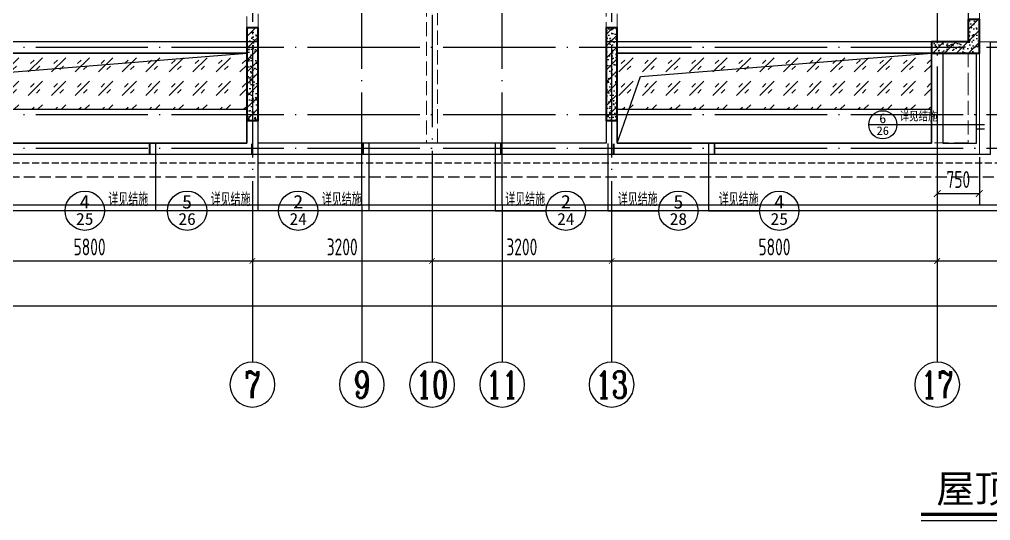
# Model space of a CAD drawing. Extents: x -1058961 to 23600, y -449123 to 2751847.
# Drawn here: x -327897 to -310597, y -400086 to -391165 of the extents above; entities that cross this region are included whole.
import ezdxf
from ezdxf.enums import TextEntityAlignment as Align

# ---------------------------------------------------------------- set-up
doc = ezdxf.new("R2010")
doc.units = 0
doc.header["$LTSCALE"] = 1000
for name, pattern in [('#P_--_20B1_001_t3$0$DASH', [0.35, 0.25, -0.1]), ('__DASH', [0.35, 0.25, -0.1]), ('DASH', [0.35, 0.25, -0.1]), ('DOTE', [2.42, 2, -0.2, 0.02, -0.2])]:
    doc.linetypes.add(name, pattern=pattern)
doc.layers.get('0').update_dxf_attribs({"linetype": 'CONTINUOUS'})
doc.layers.get('DEFPOINTS').update_dxf_attribs({"linetype": 'CONTINUOUS'})
for name, color, linetype in [('A-AXIS', 1, 'CONTINUOUS'), ('A-DOTE', 10, 'DOTE'), ('AXIS_NUM', 7, 'CONTINUOUS'), ('DIM_IDEN', 67, 'CONTINUOUS'), ('PUB_TEXT', 2, 'CONTINUOUS'), ('ROOF', 183, 'CONTINUOUS'), ('S-B板填充', 251, 'CONTINUOUS'), ('S-B板边线', 2, 'CONTINUOUS'), ('S-D洞口', 4, 'CONTINUOUS'), ('S-L主梁线', 4, 'DASH'), ('S-Q墙填充', 252, 'CONTINUOUS'), ('S-Q墙实线', 6, 'CONTINUOUS'), ('S-Q墙标注', 3, 'CONTINUOUS'), ('S-Y一般标注', 3, 'CONTINUOUS'), ('S-引出线', 40, 'CONTINUOUS'), ('S-文字', 7, 'CONTINUOUS'), ('看线', 251, 'CONTINUOUS')]:
    doc.layers.add(name, color=color, linetype=linetype)
doc.layers.add('平面-看线', color=45, linetype='CONTINUOUS', lineweight=15)
doc.styles.add('-宋体', font='', dxfattribs={"width": 0.7, "height": 300, "bigfont": '宋体.TTF'})
doc.styles.add('_TCH_AXIS', font='COMPLEX', dxfattribs={"bigfont": 'GBCBIG'})
doc.styles.add('_TCH_LABEL', font='simhei.ttf')
doc.styles.add('TSSD_Axis', font='complex.shx', dxfattribs={"width": 0.7, "bigfont": 'hztxt.shx'})
doc.styles.add('TSSD_DIMENSION', font='Tssdeng.shx', dxfattribs={"width": 0.7, "bigfont": 'tssdchn.shx'})
doc.styles.add('TSSD_REIN', font='tssdeng.shx', dxfattribs={"width": 0.7, "height": 300, "bigfont": 'tssdchn.shx'})
doc.styles.add('结构文字', font='zstxt.shx', dxfattribs={"width": 0.7, "bigfont": 'zshz.shx'})
doc.styles.get('-宋体').set_extended_font_data('SimSun')
doc.dimstyles.new('STRUCK', dxfattribs={"dimtxt": 400, "dimasz": 121, "dimexe": 200, "dimexo": 150, "dimgap": 115, "dimtad": 1, "dimdec": 0, "dimdsep": 46, "dimtxsty": '结构文字', "dimblk": 'ARCHTICK', "dimcen": 400, "dimclrd": 3, "dimclre": 3, "dimclrt": 7, "dimadec": 0, "dimazin": 0, "dimtfac": 1, "dimtdec": 0, "dimtix": 1, "dimtmove": 2, "dimatfit": 3, "dimldrblk": '_DIMX', "dimfxl": 0, "dimtolj": 1, "dimtzin": 0, "dimarcsym": 0})
doc.dimstyles.new('TSSD_100_100', dxfattribs={"dimtxt": 300, "dimasz": 100, "dimexe": 100, "dimexo": 250, "dimgap": 100, "dimtad": 1, "dimdec": 0, "dimzin": 0, "dimdsep": 46, "dimtxsty": 'TSSD_DIMENSION', "dimblk": 'ARCHTICK', "dimcen": 0, "dimdle": 100, "dimclrt": 7, "dimadec": 0, "dimazin": 0, "dimtfac": 1, "dimtdec": 0, "dimtix": 1, "dimtmove": 2, "dimatfit": 3, "dimldrblk": 'ARCHTICK', "dimfxl": 0, "dimtolj": 1, "dimtzin": 0, "dimarcsym": 0})
pattern_1 = [(50, (79242.38, 113232.59), (215.17805, -18.82564), [22.5, -247.5]), (355, (79242.38, 113232.6), (-41.6254, 225.6576), [18, -198]), (100.4514, (79260.31, 113231.02), (173.5528, 206.8319), [19.12206, -210.3426]), (46.1842, (79242.38, 113292.6), (320.1723, -49.6557), [33.75, -371.25]), (96.6356, (79269.06, 113288.45), (280.3988, 292.2354), [28.683, -315.5139]), (351.1842, (79242.38, 113292.6), (280.3986, 292.2356), [27, -297]), (21, (79272.38, 113277.59), (179.0721, -120.78567), [22.5, -247.5]), (326, (79272.38, 113277.6), (72.9946, 217.545), [18, -198]), (71.4514, (79287.3, 113267.52), (252.0668, 96.75915), [19.12206, -210.3426]), (37.5, (79242.38, 113232.59), (3.64796, 99.86816), [0, -195.6, 0, -201, 0, -198.75]), (7.5, (79242.38, 113232.59), (78.92086, 118.32351), [0, -114.6, 0, -191.1, 0, -75.75]), (327.5, (79175.48, 113232.59), (160.14673, -6.76646), [0, -75, 0, -234, 0, -310.5]), (317.5, (79145.48, 113232.59), (174.95585, 30.0315), [0, -97.5, 0, -155.4, 0, -220.5]), (45, (79242.38, 113232.59), (-106.066, 106.066), [])]

# ---------------------------------------------------------------- blocks, each defined once
blk = doc.blocks.new('_ArchTick')
at = {"color": 0, "linetype": 'ByBlock', "const_width": 0.15}
blk.add_lwpolyline([(-0.5, -0.5), (0.5, 0.5)], dxfattribs=at)
blk = doc.blocks.new('*D1099')
at = {"layer": 'DEFPOINTS', "color": 0}
for p in [(8100, 3600), (13900, 3600), (13900, 2600)]:
    blk.add_point(p, dxfattribs=at)
at = {"layer": 'S-Y一般标注', "color": 0, "lineweight": -2}
for p, q in [((8100, 3350), (8100, 2500)), ((13900, 3350), (13900, 2500)), ((8000, 2600), (14000, 2600))]:
    blk.add_line(p, q, dxfattribs=at)
at = {"layer": 'S-Y一般标注', "color": 0, "lineweight": -2, "xscale": 100, "yscale": 100, "zscale": 100, "rotation": 180}
blk.add_blockref('_ArchTick', (8100, 2600), dxfattribs=at)
at = {"layer": 'S-Y一般标注', "color": 0, "lineweight": -2, "xscale": 100, "yscale": 100, "zscale": 100}
blk.add_blockref('_ArchTick', (13900, 2600), dxfattribs=at)
at = {"layer": 'S-Y一般标注', "color": 7, "insert": (11000, 2850), "char_height": 300, "attachment_point": 5, "style": 'TSSD_DIMENSION'}
blk.add_mtext('\\A1;5800', dxfattribs=at)
blk = doc.blocks.new('ts_axno')
at = {"color": 0, "linetype": 'ByBlock', "lineweight": -2}
blk.add_circle((0, 0), 0.5, dxfattribs=at)
at = {"color": 0, "linetype": 'ByBlock', "lineweight": -2, "style": 'TSSD_Axis', "width": 0.7}
blk.add_attdef('A', text='', height=0.6, dxfattribs=at).set_placement((0, 0), align=Align.MIDDLE_CENTER)
blk = doc.blocks.new('*D1100')
at = {"layer": 'DEFPOINTS', "color": 0}
for p in [(17100, 3600), (20300, 3600), (20300, 2600)]:
    blk.add_point(p, dxfattribs=at)
at = {"layer": 'S-Y一般标注', "color": 0, "lineweight": -2}
for p, q in [((17100, 3350), (17100, 2500)), ((20300, 3350), (20300, 2500)), ((17000, 2600), (20400, 2600))]:
    blk.add_line(p, q, dxfattribs=at)
at = {"layer": 'S-Y一般标注', "color": 0, "lineweight": -2, "xscale": 100, "yscale": 100, "zscale": 100, "rotation": 180}
blk.add_blockref('_ArchTick', (17100, 2600), dxfattribs=at)
at = {"layer": 'S-Y一般标注', "color": 0, "lineweight": -2, "xscale": 100, "yscale": 100, "zscale": 100}
blk.add_blockref('_ArchTick', (20300, 2600), dxfattribs=at)
at = {"layer": 'S-Y一般标注', "color": 7, "insert": (18700, 2850), "char_height": 300, "attachment_point": 5, "style": 'TSSD_DIMENSION'}
blk.add_mtext('\\A1;3200', dxfattribs=at)
blk = doc.blocks.new('*D1101')
at = {"layer": 'DEFPOINTS', "color": 0}
for p in [(20300, 3600), (26100, 3600), (26100, 2600)]:
    blk.add_point(p, dxfattribs=at)
at = {"layer": 'S-Y一般标注', "color": 0, "lineweight": -2}
for p, q in [((20300, 3350), (20300, 2500)), ((26100, 3350), (26100, 2500)), ((20200, 2600), (26200, 2600))]:
    blk.add_line(p, q, dxfattribs=at)
at = {"layer": 'S-Y一般标注', "color": 0, "lineweight": -2, "xscale": 100, "yscale": 100, "zscale": 100, "rotation": 180}
blk.add_blockref('_ArchTick', (20300, 2600), dxfattribs=at)
at = {"layer": 'S-Y一般标注', "color": 0, "lineweight": -2, "xscale": 100, "yscale": 100, "zscale": 100}
blk.add_blockref('_ArchTick', (26100, 2600), dxfattribs=at)
at = {"layer": 'S-Y一般标注', "color": 7, "insert": (23200, 2850), "char_height": 300, "attachment_point": 5, "style": 'TSSD_DIMENSION'}
blk.add_mtext('\\A1;5800', dxfattribs=at)
blk = doc.blocks.new('*D1102')
at = {"layer": 'DEFPOINTS', "color": 0}
for p in [(26100, 3600), (29600, 3600), (29600, 2600)]:
    blk.add_point(p, dxfattribs=at)
at = {"layer": 'S-Y一般标注', "color": 0, "lineweight": -2}
for p, q in [((26100, 3350), (26100, 2500)), ((29600, 3350), (29600, 2500)), ((26000, 2600), (29700, 2600))]:
    blk.add_line(p, q, dxfattribs=at)
at = {"layer": 'S-Y一般标注', "color": 0, "lineweight": -2, "xscale": 100, "yscale": 100, "zscale": 100, "rotation": 180}
blk.add_blockref('_ArchTick', (26100, 2600), dxfattribs=at)
at = {"layer": 'S-Y一般标注', "color": 0, "lineweight": -2, "xscale": 100, "yscale": 100, "zscale": 100}
blk.add_blockref('_ArchTick', (29600, 2600), dxfattribs=at)
at = {"layer": 'S-Y一般标注', "color": 7, "insert": (27850, 2850), "char_height": 300, "attachment_point": 5, "style": 'TSSD_DIMENSION'}
blk.add_mtext('\\A1;3500', dxfattribs=at)
blk = doc.blocks.new('*D1107')
at = {"layer": 'DEFPOINTS', "color": 0}
for p in [(4600, 3600), (54600, 3600), (54600, 1800)]:
    blk.add_point(p, dxfattribs=at)
at = {"layer": 'S-Y一般标注', "color": 0, "lineweight": -2}
for p, q in [((4600, 3350), (4600, 1700)), ((54600, 3350), (54600, 1700)), ((4500, 1800), (54700, 1800))]:
    blk.add_line(p, q, dxfattribs=at)
at = {"layer": 'S-Y一般标注', "color": 0, "lineweight": -2, "xscale": 100, "yscale": 100, "zscale": 100, "rotation": 180}
blk.add_blockref('_ArchTick', (4600, 1800), dxfattribs=at)
at = {"layer": 'S-Y一般标注', "color": 0, "lineweight": -2, "xscale": 100, "yscale": 100, "zscale": 100}
blk.add_blockref('_ArchTick', (54600, 1800), dxfattribs=at)
at = {"layer": 'S-Y一般标注', "color": 7, "insert": (29600, 2050), "char_height": 300, "attachment_point": 5, "style": 'TSSD_DIMENSION'}
blk.add_mtext('\\A1;50000', dxfattribs=at)
blk = doc.blocks.new('*D1108')
at = {"layer": 'DEFPOINTS', "color": 0}
for p in [(13900, 3600), (17100, 3600), (17100, 2600)]:
    blk.add_point(p, dxfattribs=at)
at = {"layer": 'S-Y一般标注', "color": 0, "lineweight": -2}
for p, q in [((13900, 3350), (13900, 2500)), ((17100, 3350), (17100, 2500)), ((13800, 2600), (17200, 2600))]:
    blk.add_line(p, q, dxfattribs=at)
at = {"layer": 'S-Y一般标注', "color": 0, "lineweight": -2, "xscale": 100, "yscale": 100, "zscale": 100, "rotation": 180}
blk.add_blockref('_ArchTick', (13900, 2600), dxfattribs=at)
at = {"layer": 'S-Y一般标注', "color": 0, "lineweight": -2, "xscale": 100, "yscale": 100, "zscale": 100}
blk.add_blockref('_ArchTick', (17100, 2600), dxfattribs=at)
at = {"layer": 'S-Y一般标注', "color": 7, "insert": (15500, 2850), "char_height": 300, "attachment_point": 5, "style": 'TSSD_DIMENSION'}
blk.add_mtext('\\A1;3200', dxfattribs=at)
blk = doc.blocks.new('20210731.05472099')
at = {"layer": 'ROOF', "ltscale": 0.8}
for points in [[(8850, 12100), (8850, 13550), (13050, 13550), (13050, 12100), (12250, 12100), (12250, 9500), (14250, 9500), (14250, 10100), (18650, 10100), (18650, 7300), (20500, 7300), (20500, 3000), (14050, 3000), (14050, 1200), (7850, 1200), (7850, 3000), (2050, 3000), (2050, 7300), (3250, 7300), (3250, 10100), (4850, 10100), (4850, 7300), (9600, 7300)], [(1850, 8500), (0, 8500), (0, 4000), (0, 4000), (0, 0), (21900, 0), (21900, 1200), (23450, 1200)], [(3050, 8400), (100, 8400), (100, 100), (21800, 100), (21800, 1300), (23450, 1300)], [(1850, 1000), (20900, 1000), (20900, 3000), (21200, 3000)]]:
    blk.add_lwpolyline(points, dxfattribs=at)
at = {"layer": 'ROOF', "linetype": '__DASH', "ltscale": 0.8}
blk.add_lwpolyline([(3050, 7900), (600, 7900), (600, 600), (21300, 600), (21300, 1800), (23450, 1800)], dxfattribs=at)
at = {"layer": 'ROOF', "ltscale": 0.8}
for points in [[(7650, 1200), (2050, 1200), (2050, 2800), (7650, 2800)], [(14250, 1200), (14250, 2800), (19850, 2800), (19850, 1200)], [(20650, 2800), (20050, 2800), (20050, 1200), (20650, 1200)]]:
    blk.add_lwpolyline(points, close=True, dxfattribs=at)
at = {"layer": '平面-看线', "linetype": 'DASH', "ltscale": 0.8}
blk.add_lwpolyline([(20900, 3000), (20700, 3000), (20700, 7500), (18850, 7500), (18850, 10300), (15350, 10300), (15350, 12100), (13250, 12100), (13250, 13750), (8650, 13750), (8650, 12100), (6550, 12100), (6550, 10300), (3050, 10300), (3050, 8400)], dxfattribs=at)
at = {"layer": '看线', "color": 202, "linetype": '#P_--_20B1_001_t3$0$DASH', "ltscale": 0.5}
blk.add_lwpolyline([(1850, 3150), (850, 3150), (850, 850), (21050, 850), (21050, 2050), (23450, 2050)], dxfattribs=at)
blk = doc.blocks.new('20210807.15294921')
at = {"layer": 'S-Q墙填充'}
h = blk.add_hatch(dxfattribs=at)
h.set_pattern_fill('ARMORED', color=252, scale=30, style=0)
h.set_pattern_definition(pattern_1)
h.paths.add_polyline_path([(80366, 58840), (79716, 58840), (79716, 58640), (80566, 58640), (80566, 59240), (80366, 59240)])
h = blk.add_hatch(dxfattribs=at)
h.set_pattern_fill('ARMORED', color=252, scale=30, style=0)
h.set_pattern_definition(pattern_1)
edge = h.paths.add_edge_path()
edge.add_line((67516, 58740), (67516, 57440))
edge.add_line((67516, 57440), (67716, 57440))
edge.add_line((67716, 57440), (67716, 58740))
edge.add_line((67716, 58740), (67716, 59090))
edge.add_line((67716, 59090), (67516, 59090))
edge.add_line((67516, 59090), (67516, 58740))
h = blk.add_hatch(dxfattribs=at)
h.set_pattern_fill('ARMORED', color=252, scale=30, style=0)
h.set_pattern_definition(pattern_1)
edge = h.paths.add_edge_path()
edge.add_line((73916, 59090), (73916, 57440))
edge.add_line((73916, 57440), (74116, 57440))
edge.add_line((74116, 57440), (74116, 59090))
at = {"layer": 'S-L主梁线', "linetype": 'ByBlock', "lineweight": 18}
for p, q in [((80566, 59240), (80566, 62840)), ((80566, 58140), (80566, 58640)), ((80566, 56840), (80566, 58140)), ((61816, 56840), (67616, 56840)), ((67616, 56840), (70816, 56840)), ((70816, 56840), (74016, 56840)), ((74016, 56840), (80566, 56840))]:
    blk.add_line(p, q, dxfattribs=at)
at = {"layer": 'S-L主梁线', "linetype": '__DASH', "lineweight": 18}
for p, q in [((67516, 61740), (67516, 59090)), ((67716, 59090), (67716, 61640)), ((70716, 61640), (70716, 57040)), ((70916, 57040), (70916, 61640)), ((73916, 61640), (73916, 59090)), ((74116, 59090), (74116, 61740)), ((67516, 58840), (61916, 58840)), ((79716, 58840), (74116, 58840)), ((61916, 58640), (67516, 58640)), ((74116, 58640), (79716, 58640)), ((79716, 58640), (79716, 57040)), ((79916, 57040), (79916, 58640)), ((80366, 58640), (80366, 58140)), ((80366, 58140), (80366, 57040)), ((67516, 57440), (67516, 57040)), ((67716, 57040), (67716, 57440)), ((73916, 57440), (73916, 57040)), ((74116, 57040), (74116, 57440)), ((67516, 57040), (61916, 57040)), ((70716, 57040), (67716, 57040)), ((73916, 57040), (70916, 57040)), ((80366, 57040), (74116, 57040))]:
    blk.add_line(p, q, dxfattribs=at)
at = {"layer": 'S-Q墙实线', "lineweight": 35}
blk.add_lwpolyline([(80366, 58840), (79716, 58840), (79716, 58640), (80566, 58640), (80566, 59240), (80366, 59240)], close=True, dxfattribs=at)
for points in [[(67716, 58740), (67716, 59090), (67516, 59090), (67516, 58740)], [(74116, 58740), (74116, 59090), (73916, 59090), (73916, 58740)], [(67516, 58740), (67516, 57440), (67716, 57440), (67716, 58740)], [(73916, 58740), (73916, 57440), (74116, 57440), (74116, 58740)]]:
    blk.add_lwpolyline(points, dxfattribs=at)
blk = doc.blocks.new('20210811.10013268')
at = {"layer": 'DIM_IDEN'}
for p, q in [((20833, 2930), (20333, 2930)), ((21949, 2930), (20833, 2930)), ((22396, 2930), (21949, 2930)), ((7626, 2605), (7626, 1400)), ((11428, 2605), (11428, 1400)), ((13678, 2605), (13678, 1400)), ((17480, 2605), (17480, 1400)), ((9449, 2595), (9449, 1400)), ((15683, 2595), (15683, 1400)), ((6717, 1400), (6017, 1400)), ((7626, 1400), (6717, 1400)), ((8540, 1400), (7840, 1400)), ((9449, 1400), (8540, 1400)), ((10519, 1400), (9819, 1400)), ((11428, 1400), (10519, 1400)), ((13678, 1400), (14587, 1400)), ((15287, 1400), (14587, 1400)), ((15683, 1400), (16592, 1400)), ((17292, 1400), (16592, 1400)), ((17480, 1400), (18389, 1400)), ((19089, 1400), (18389, 1400))]:
    blk.add_line(p, q, dxfattribs=at)
for points, const_width in [([(22396, 2855), (22253, 2855)], 25), ([(7521, 2605), (7521, 2405)], 35), ([(9344, 2595), (9344, 2395)], 35), ([(11323, 2605), (11323, 2405)], 35), ([(13783, 2605), (13783, 2405)], 35), ([(15788, 2595), (15788, 2395)], 35), ([(17585, 2605), (17585, 2405)], 35)]:
    blk.add_lwpolyline(points, dxfattribs=dict(at, const_width=const_width))
for centre, radius in [((20583, 2930), 250), ((6367, 1400), 350), ((8190, 1400), 350), ((10169, 1400), 350), ((14937, 1400), 350), ((16942, 1400), 350), ((18739, 1400), 350)]:
    blk.add_circle(centre, radius, dxfattribs=at)
at = {"layer": 'PUB_TEXT', "style": '_TCH_LABEL'}
for s, height, width, p, p2 in [('6', 173, 1.011364, (20520, 2958), (20645, 2958)), ('26', 151.4, 1.017143, (20472, 2749), (20693, 2749)), ('4', 241, 1.034884, (6277, 1439), (6457, 1439)), ('5', 241, 1.028902, (8100, 1439), (8279, 1439)), ('2', 241, 1.022989, (10080, 1439), (10258, 1439)), ('2', 241, 1.022989, (14848, 1439), (15026, 1439)), ('5', 241, 1.028902, (16853, 1439), (17031, 1439)), ('4', 241, 1.034884, (18649, 1439), (18829, 1439)), ('25', 211.6, 1.022989, (6211, 1148), (6523, 1148)), ('26', 212, 1.017143, (8035, 1147), (8345, 1147)), ('24', 212.3, 1.011364, (10015, 1147), (10323, 1147)), ('24', 212.3, 1.011364, (14783, 1147), (15091, 1147)), ('28', 212, 1.017143, (16787, 1147), (17097, 1147)), ('25', 211.6, 1.022989, (18583, 1148), (18895, 1148))]:
    blk.add_text(s, height=height, dxfattribs=dict(at, width=width)).set_placement(p, p2, align=Align.FIT)
at = {"layer": 'PUB_TEXT', "style": '_TCH_AXIS'}
for height, p in [(168.8, (20883, 2989)), (236.3, (6787, 1483)), (236.3, (8610, 1483)), (236.3, (10589, 1483)), (236.3, (13858, 1483)), (236.3, (15862, 1483)), (236.3, (17660, 1483))]:
    blk.add_text('详见结施', height=height, dxfattribs=at).set_placement(p)
blk = doc.blocks.new('*D2867')
at = {"layer": 'DEFPOINTS', "color": 0}
for p in [(-311547, -393465), (-310797, -393465), (-310797, -394265)]:
    blk.add_point(p, dxfattribs=at)
at = {"layer": 'S-Q墙标注', "color": 3, "lineweight": -2}
for p, q in [((-311547, -393615), (-311547, -394465)), ((-310797, -393615), (-310797, -394465)), ((-311547, -394265), (-310797, -394265))]:
    blk.add_line(p, q, dxfattribs=at)
at = {"layer": 'S-Q墙标注', "color": 3, "lineweight": -2, "xscale": 121, "yscale": 121, "zscale": 121, "rotation": 180}
blk.add_blockref('_ArchTick', (-311547, -394265), dxfattribs=at)
at = {"layer": 'S-Q墙标注', "color": 3, "lineweight": -2, "xscale": 121, "yscale": 121, "zscale": 121}
blk.add_blockref('_ArchTick', (-310797, -394265), dxfattribs=at)
at = {"layer": 'S-Q墙标注', "color": 7, "insert": (-311172, -394015), "char_height": 300, "attachment_point": 5, "style": 'TSSD_REIN'}
blk.add_mtext('\\A1;750', dxfattribs=at)
blk = doc.blocks.new('_DIMX')
blk.add_line((-150, 0), (150, 0))
at = {"const_width": 50}
blk.add_lwpolyline([(-70, -70), (70, 70)], dxfattribs=at)
blk = doc.blocks.new('20210726.16395156')
at = {"layer": 'A-AXIS'}
for p, q in [((13900, 3600), (13900, 800)), ((15850, 3600), (15850, 800)), ((17100, 3600), (17100, 800)), ((18350, 3600.1), (18350, 800.1)), ((20300, 3600), (20300, 800)), ((26100, 3600), (26100, 800))]:
    blk.add_line(p, q, dxfattribs=at)
at = {"layer": 'A-DOTE'}
for p, q in [((13900.2, 13700), (13900, 3600)), ((20299.8, 13700), (20300, 3600)), ((15850, 3600), (15850, 11500)), ((18350, 3600.1), (18350, 11500)), ((26100, 10900), (26100, 3600)), ((17100, 9400), (17100, 3600)), ((55600, 6400), (3600, 6400)), ((55600, 5200), (3600, 5200)), ((55600, 4600), (3600, 4600))]:
    blk.add_line(p, q, dxfattribs=at)
at = {"layer": 'A-AXIS'}
ref = blk.add_blockref('ts_axno', (13900, 400), dxfattribs=dict(at, xscale=-800, yscale=800, zscale=800, rotation=180))
ref.add_attrib('5', '7', dxfattribs={"layer": 'AXIS_NUM', "height": 480, "style": 'TSSD_Axis', "width": 0.7}).set_placement((13900, 400), align=Align.MIDDLE_CENTER)
ref = blk.add_blockref('ts_axno', (15850, 400), dxfattribs=dict(at, xscale=-800, yscale=800, zscale=800, rotation=180))
ref.add_attrib('5', '9', dxfattribs={"layer": 'AXIS_NUM', "height": 480, "style": 'TSSD_Axis', "width": 0.7}).set_placement((15850, 400), align=Align.MIDDLE_CENTER)
ref = blk.add_blockref('ts_axno', (17100, 400), dxfattribs=dict(at, xscale=-800, yscale=800, zscale=800, rotation=180))
ref.add_attrib('8', '10', dxfattribs={"layer": 'AXIS_NUM', "height": 480, "style": 'TSSD_Axis', "width": 0.7}).set_placement((17100, 400), align=Align.MIDDLE_CENTER)
ref = blk.add_blockref('ts_axno', (18350, 400.1), dxfattribs=dict(at, xscale=-800, yscale=800, zscale=800, rotation=180))
ref.add_attrib('5', '11', dxfattribs={"layer": 'AXIS_NUM', "height": 480, "style": 'TSSD_Axis', "width": 0.7}).set_placement((18350, 400.1), align=Align.MIDDLE_CENTER)
ref = blk.add_blockref('ts_axno', (20300, 400), dxfattribs=dict(at, xscale=-800, yscale=800, zscale=800, rotation=180))
ref.add_attrib('8', '13', dxfattribs={"layer": 'AXIS_NUM', "height": 480, "style": 'TSSD_Axis', "width": 0.7}).set_placement((20300, 400), align=Align.MIDDLE_CENTER)
ref = blk.add_blockref('ts_axno', (26100, 400), dxfattribs=dict(at, xscale=-800, yscale=800, zscale=800, rotation=180))
ref.add_attrib('10', '17', dxfattribs={"layer": 'AXIS_NUM', "height": 480, "style": 'TSSD_Axis', "width": 0.7}).set_placement((26100, 400), align=Align.MIDDLE_CENTER)
at = {"layer": 'S-Y一般标注'}
for base, p1, p2, picture, middle in [((54600, 1800), (4600, 3600), (54600, 3600), '*D1107', (29600, 2050)), ((13900, 2600), (8100, 3600), (13900, 3600), '*D1099', (11000, 2850)), ((17100, 2600), (13900, 3600), (17100, 3600), '*D1108', (15500, 2850)), ((20300, 2600), (17100, 3600), (20300, 3600), '*D1100', (18700, 2850)), ((26100, 2600), (20300, 3600), (26100, 3600), '*D1101', (23200, 2850)), ((29600, 2600), (26100, 3600), (29600, 3600), '*D1102', (27850, 2850))]:
    dim = blk.add_linear_dim(base=base, p1=p1, p2=p2, dimstyle='TSSD_100_100', dxfattribs=at)
    dim.commit()
    dim.dimension.update_dxf_attribs({"geometry": picture, "text_midpoint": middle})

msp = doc.modelspace()

# ---------------------------------------------------------------- hatches: boundary and pattern name
at = {"layer": 'S-B板填充'}
h = msp.add_hatch(dxfattribs=at)
h.set_pattern_fill('GLASS', color=252, scale=30, style=0)
h.set_pattern_definition([(45, (-158426.5, -358573.04), (3e-14, 419.1008), [360, -232.698]), (45, (-158278, -358530.6), (3e-14, 419.1008), [90, -502.698]), (45, (-158384.06, -358424.55), (3e-14, 419.1008), [90, -502.698])])
h.paths.add_polyline_path([(-329446.83, -391765.19), (-323846.78, -391765.19), (-323846.78, -392765.31), (-329446.83, -392765.31)])
h = msp.add_hatch(dxfattribs=at)
h.set_pattern_fill('GLASS', color=252, scale=30, style=0)
h.set_pattern_definition([(45, (-146226.5, -358572.9), (3e-14, 419.1008), [360, -232.698]), (45, (-146078.02, -358530.47), (3e-14, 419.1008), [90, -502.698]), (45, (-146184.1, -358424.4), (3e-14, 419.1008), [90, -502.698])])
h.paths.add_polyline_path([(-317246.86, -391765.05), (-311646.81, -391765.05), (-311646.81, -392765.17), (-317246.86, -392765.17)])

# ---------------------------------------------------------------- linework, layer by layer
at = {"layer": 'S-B板边线'}
for points in [[(-329446.83, -392765.31), (-323846.83, -392765.31)], [(-317246.86, -392765.31), (-311646.84, -392765.31)]]:
    msp.add_lwpolyline(points, dxfattribs=at)
at = {"layer": 'S-D洞口', "color": 5}
for points in [[(-329446.83, -393365.02), (-323846.81, -393365.02), (-323846.81, -391765.19), (-329446.83, -391765.19), (-329446.83, -393365.02), (-329032.05, -392179.97), (-323846.81, -391765.19)], [(-317246.83, -393365.02), (-311646.84, -393365.02), (-311646.84, -391765.19), (-317246.83, -391765.19), (-317246.83, -393365.02), (-316832.05, -392179.97), (-311646.84, -391765.19)]]:
    msp.add_lwpolyline(points, dxfattribs=at)
at = {"layer": 'S-引出线', "color": 3, "const_width": 56}
msp.add_lwpolyline([(-311835.43, -399974.1), (-304258.25, -399974.1)], dxfattribs=at)
at = {"layer": 'S-引出线', "color": 3}
msp.add_lwpolyline([(-311835.43, -400086.1), (-304258.25, -400086.1)], dxfattribs=at)

# ---------------------------------------------------------------- block references
at = {"layer": 'A-DOTE'}
msp.add_blockref('20210726.16395156', (-337646.84, -398065.24), dxfattribs=at)
at = {"layer": 'PUB_TEXT'}
msp.add_blockref('20210811.10013268', (-333099.88, -395969.82), dxfattribs=at)
at = {"layer": 'ROOF'}
msp.add_blockref('20210731.05472099', (-331496.84, -394565.19), dxfattribs=at)
at = {"layer": 'S-Q墙填充'}
msp.add_blockref('20210807.15294921', (-391362.49, -450404.74), dxfattribs=at)

# ---------------------------------------------------------------- texts
at = {"layer": 'S-文字', "style": '-宋体'}
msp.add_text('屋顶层结构平面布置图', height=500, dxfattribs=at).set_placement((-311562.95, -399767.59))

# ---------------------------------------------------------------- dimensions: what is measured, and where the dimension line sits
at = {"layer": 'S-Q墙标注'}
dim = msp.add_linear_dim(base=(-310796.84, -394265.19), p1=(-311546.84, -393465.19), p2=(-310796.84, -393465.19), dimstyle='STRUCK', override={"dimtxt": 300, "dimgap": 100, "dimtxsty": 'TSSD_REIN'}, dxfattribs=at)
dim.commit()
dim.dimension.update_dxf_attribs({"geometry": '*D2867', "text_midpoint": (-311171.84, -394015.19)})

doc.saveas('drawing.dxf')
